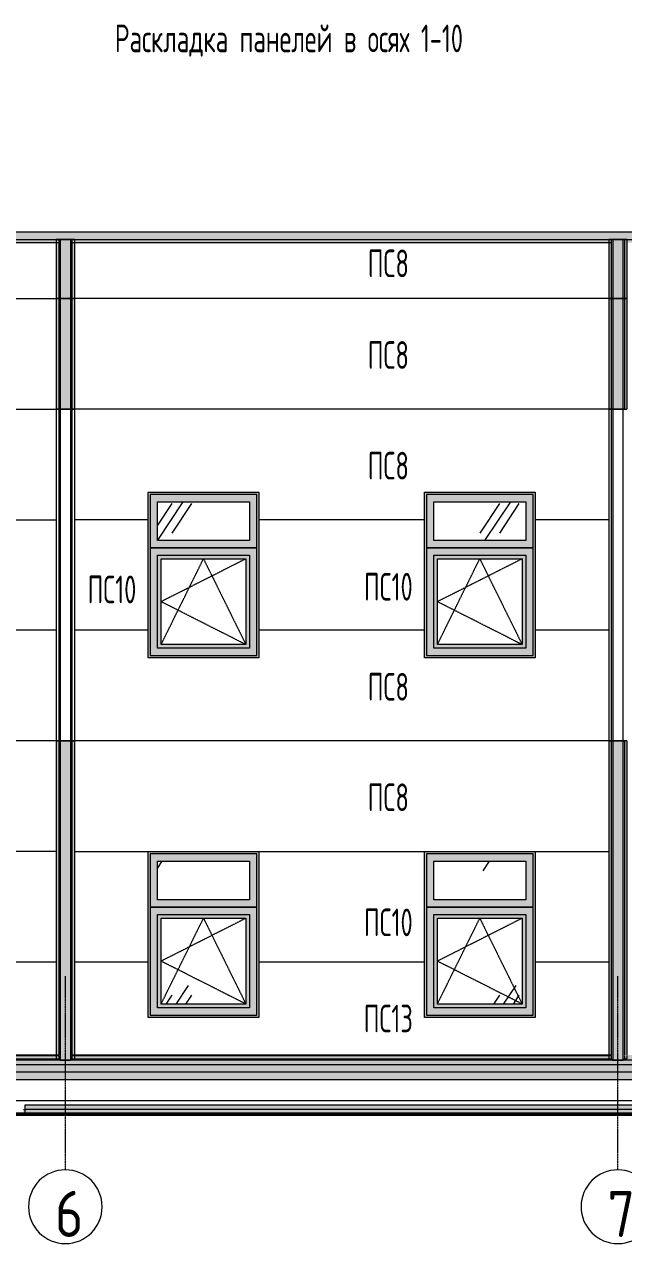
# Model space of a CAD drawing. Header units: millimetres. Extents: x -506865 to 151167, y -255180 to 83543.
# Drawn here: x 20555 to 27062, y -1554 to 11674 of the extents above; entities that cross this region are included whole.
import ezdxf

# ---------------------------------------------------------------- set-up
doc = ezdxf.new("R2010")
doc.units = ezdxf.units.MM
doc.linetypes.add('_ШПТ__20_т__2_5__Линия сетки', pattern=[25, 20, -2.5, 0, -2.5])
doc.linetypes.add('_ШТР__2__1_', pattern=[3, 2, -1])
for name, color, linetype, lineweight, true_color in [('Каркас_Импост', 7, 'Continuous', 9, 0x0080c0), ('Линии', 7, 'Continuous', 9, 0x00a600), ('Монтажный зазор', 7, 'Continuous', 9, 0x808040), ('Окна', 7, 'Continuous', 9, 0x0080c0), ('Открывание', 7, '_ШТР__2__1_', 9, 0x373737), ('Фундамент несущей конструкции', 7, 'Continuous', 18, 0x400080)]:
    doc.layers.add(name, color=color, linetype=linetype, lineweight=lineweight, true_color=true_color)
for name, color, linetype, lineweight in [('Обобщенные модели', 7, 'Continuous', 18), ('Оси', 7, 'Continuous', 9), ('Перекрытия', 7, 'Continuous', 18), ('Текстовые примечания', 7, 'Continuous', 9)]:
    doc.layers.add(name, color=color, linetype=linetype, lineweight=lineweight)
doc.styles.add('_PP_Text Style', font='cs_gost2304.shx', dxfattribs={"width": 0.8})
doc.styles.add('GOST Common', font='', dxfattribs={"width": 0.9, "height": 350})
doc.styles.get('GOST Common').set_extended_font_data('GOST Common')
pattern_1 = [(236.31, (995.8, 1244.6), (-1777.996, -3556.002), [641.07, -5769.6]), (236.31, (1031.34, 1137.9), (-1777.996, -3556.002), [384.64, -6026.03]), (236.31, (818, 1137.9), (-1777.996, -3556.002), [384.64, -6026.03])]

# ---------------------------------------------------------------- blocks, each defined once
blk = doc.blocks.new('102_Окно_1Створка_Ф_ГОСТ23166-99 - 1160х1750_1170_h-1445331-_О__Ф__1-10__Южный')
at = {"layer": 'Каркас_Импост', "true_color": 0xf7fbf5}
h = blk.add_hatch(color=7, dxfattribs=at)
h.paths.add_polyline_path([(22960, 5995), (23080, 5995), (23080, 6575), (21920, 6575), (21920, 5995), (22531, 5995)], flags=0)
h.paths.add_polyline_path([(22000, 6075), (22000, 6495), (23000, 6495), (23000, 6075), (22040, 6075)], flags=0)
h = blk.add_hatch(color=7, dxfattribs=at)
h.paths.add_polyline_path([(22531, 4825), (23080, 4825), (23080, 5995), (21920, 5995), (21920, 4825), (22040, 4825)], flags=0)
h.paths.add_polyline_path([(22531, 4905), (22000, 4905), (22000, 5915), (23000, 5915), (23000, 4905), (22808, 4905)], flags=0)
h = blk.add_hatch(color=7, dxfattribs=at)
h.paths.add_polyline_path([(22000, 4905), (23000, 4905), (23000, 5915), (22000, 5915), (22000, 5100)], flags=0)
h.paths.add_polyline_path([(22040, 4945), (22040, 5875), (22960, 5875), (22960, 4945), (22531, 4945)], flags=0)
at = {"layer": 'Монтажный зазор', "true_color": 0x7f7f7f}
h = blk.add_hatch(color=8, dxfattribs=at)
h.paths.add_polyline_path([(22531, 4800), (23100, 4800), (23100, 6600), (21900, 6600), (21900, 4800), (22040, 4800)], flags=0)
h.paths.add_polyline_path([(22531, 4825), (21920, 4825), (21920, 6575), (23080, 6575), (23080, 4825), (22688, 4825)], flags=0)
at = {"layer": 'Монтажный зазор'}
h = blk.add_hatch(dxfattribs=at)
h.set_pattern_fill('FP_1', style=0, pattern_type=2)
h.set_pattern_definition(pattern_1)
h.paths.add_polyline_path([(22960, 6075), (23000, 6075), (23000, 6495), (22000, 6495), (22000, 6075), (22531, 6075)], flags=0)
at = {"layer": 'Каркас_Импост', "color": 7}
for p, q in [((21920, 6575), (21920, 5995)), ((23080, 6575), (21920, 6575)), ((22000, 6495), (23000, 6495)), ((22000, 6075), (22000, 6495)), ((23000, 6495), (23000, 6075)), ((23080, 5995), (23080, 6575)), ((21920, 5995), (23080, 5995)), ((21920, 5995), (21920, 4825)), ((23080, 5995), (21920, 5995)), ((23000, 6075), (22000, 6075)), ((23080, 4825), (23080, 5995)), ((22000, 5915), (23000, 5915)), ((22000, 4905), (22000, 5915)), ((22040, 5875), (22960, 5875)), ((22040, 4945), (22040, 5875)), ((22960, 5875), (22960, 4945)), ((23000, 5915), (23000, 4905)), ((23000, 4905), (22000, 4905)), ((22960, 4945), (22040, 4945)), ((21920, 4825), (23080, 4825))]:
    blk.add_line(p, q, dxfattribs=at)
at = {"layer": 'Открывание', "color": 7}
for p, q in [((22040, 4945), (22500, 5875)), ((22960, 5875), (22040, 5410)), ((22500, 5875), (22960, 4945)), ((22960, 4945), (22040, 5410))]:
    blk.add_line(p, q, dxfattribs=at)
blk = doc.blocks.new('102_Окно_1Створка_Ф_ГОСТ23166-99 - 1160х1750_1170_h-V2-_О__Ф__1-10__Южный')
at = {"layer": 'Каркас_Импост', "true_color": 0xf7fbf5}
h = blk.add_hatch(color=7, dxfattribs=at)
h.paths.add_polyline_path([(25040, 5995), (26080, 5995), (26080, 6575), (24920, 6575), (24920, 5995), (25000, 5995)], flags=0)
h.paths.add_polyline_path([(25000, 6075), (25000, 6495), (26000, 6495), (26000, 6075), (25040, 6075)], flags=0)
h = blk.add_hatch(color=7, dxfattribs=at)
h.paths.add_polyline_path([(25115, 4825), (26080, 4825), (26080, 5995), (24920, 5995), (24920, 4825), (25040, 4825)], flags=0)
h.paths.add_polyline_path([(26000, 4905), (25000, 4905), (25000, 5915), (26000, 5915), (26000, 5100)], flags=0)
h = blk.add_hatch(color=7, dxfattribs=at)
h.paths.add_polyline_path([(25000, 4905), (26000, 4905), (26000, 5915), (25000, 5915), (25000, 5137)], flags=0)
h.paths.add_polyline_path([(25875, 4945), (25040, 4945), (25040, 5875), (25960, 5875), (25960, 4945)], flags=0)
at = {"layer": 'Монтажный зазор', "true_color": 0x7f7f7f}
h = blk.add_hatch(color=8, dxfattribs=at)
h.paths.add_polyline_path([(24900, 4800), (26100, 4800), (26100, 6600), (24900, 6600), (24900, 4825)], flags=0)
h.paths.add_polyline_path([(24925, 4825), (24920, 4825), (24920, 6575), (26080, 6575), (26080, 4825), (24970, 4825)], flags=0)
at = {"layer": 'Монтажный зазор'}
h = blk.add_hatch(dxfattribs=at)
h.set_pattern_fill('FP_1', style=0, pattern_type=2)
h.set_pattern_definition(pattern_1)
h.paths.add_polyline_path([(25000, 6075), (26000, 6075), (26000, 6495), (25000, 6495), (25000, 6300)], flags=0)
at = {"layer": 'Каркас_Импост', "color": 7}
for p, q in [((24920, 6575), (24920, 5995)), ((26080, 6575), (24920, 6575)), ((25000, 6495), (26000, 6495)), ((25000, 6075), (25000, 6495)), ((26000, 6495), (26000, 6075)), ((26080, 5995), (26080, 6575)), ((24920, 5995), (26080, 5995)), ((24920, 5995), (24920, 4825)), ((26080, 5995), (24920, 5995)), ((26000, 6075), (25000, 6075)), ((26080, 4825), (26080, 5995)), ((25000, 5915), (26000, 5915)), ((25000, 4905), (25000, 5915)), ((25040, 5875), (25960, 5875)), ((25040, 4945), (25040, 5875)), ((25960, 5875), (25960, 4945)), ((26000, 5915), (26000, 4905)), ((26000, 4905), (25000, 4905)), ((25960, 4945), (25040, 4945)), ((24920, 4825), (26080, 4825))]:
    blk.add_line(p, q, dxfattribs=at)
at = {"layer": 'Открывание', "color": 7}
for p, q in [((25040, 4945), (25500, 5875)), ((25960, 5875), (25040, 5410)), ((25500, 5875), (25960, 4945)), ((25960, 4945), (25040, 5410))]:
    blk.add_line(p, q, dxfattribs=at)
blk = doc.blocks.new('102_Окно_1Створка_Ф_ГОСТ23166-99 - 1160х1750_1170_h-V7-_О__Ф__1-10__Южный')
at = {"layer": 'Каркас_Импост', "true_color": 0xf7fbf5}
h = blk.add_hatch(color=7, dxfattribs=at)
h.paths.add_polyline_path([(22960, 2095), (23080, 2095), (23080, 2675), (21920, 2675), (21920, 2095), (22531, 2095)], flags=0)
h.paths.add_polyline_path([(22040, 2175), (22000, 2175), (22000, 2595), (23000, 2595), (23000, 2175), (22531, 2175)], flags=0)
h = blk.add_hatch(color=7, dxfattribs=at)
h.paths.add_polyline_path([(22000, 925), (23080, 925), (23080, 2095), (21920, 2095), (21920, 925), (21970, 925)], flags=0)
h.paths.add_polyline_path([(22000, 1005), (22000, 2015), (23000, 2015), (23000, 1005), (22040, 1005)], flags=0)
h = blk.add_hatch(color=7, dxfattribs=at)
h.paths.add_polyline_path([(22000, 1005), (23000, 1005), (23000, 2015), (22000, 2015), (22000, 1222)], flags=0)
h.paths.add_polyline_path([(22531, 1045), (22040, 1045), (22040, 1975), (22960, 1975), (22960, 1045)], flags=0)
at = {"layer": 'Монтажный зазор', "true_color": 0x7f7f7f}
h = blk.add_hatch(color=8, dxfattribs=at)
h.paths.add_polyline_path([(23100, 900), (23100, 2700), (21900, 2700), (21900, 900), (23080, 900)], flags=0)
h.paths.add_polyline_path([(23000, 925), (21920, 925), (21920, 2675), (23080, 2675), (23080, 925), (23030, 925)], flags=0)
at = {"layer": 'Монтажный зазор'}
h = blk.add_hatch(dxfattribs=at)
h.set_pattern_fill('FP_1', style=0, pattern_type=2)
h.set_pattern_definition(pattern_1)
h.paths.add_polyline_path([(23000, 2175), (23000, 2595), (22000, 2595), (22000, 2175), (22960, 2175)], flags=0)
at = {"layer": 'Открывание', "linetype": 'Continuous'}
h = blk.add_hatch(dxfattribs=at)
h.set_pattern_fill('FP_1', style=0, pattern_type=2)
h.set_pattern_definition(pattern_1)
h.paths.add_polyline_path([(22531, 1045), (22960, 1045), (22960, 1975), (22040, 1975), (22040, 1045)], flags=0)
at = {"layer": 'Каркас_Импост', "color": 7}
for p, q in [((21920, 2675), (21920, 2095)), ((23080, 2675), (21920, 2675)), ((23080, 2095), (23080, 2675)), ((22000, 2595), (23000, 2595)), ((22000, 2175), (22000, 2595)), ((23000, 2595), (23000, 2175)), ((23000, 2175), (22000, 2175)), ((21920, 2095), (23080, 2095)), ((21920, 2095), (21920, 925)), ((23080, 2095), (21920, 2095)), ((22000, 2015), (23000, 2015)), ((22000, 1005), (22000, 2015)), ((23000, 2015), (23000, 1005)), ((23080, 925), (23080, 2095)), ((22040, 1975), (22960, 1975)), ((22040, 1045), (22040, 1975)), ((22960, 1975), (22960, 1045)), ((23000, 1005), (22000, 1005)), ((22960, 1045), (22040, 1045)), ((21920, 925), (23080, 925))]:
    blk.add_line(p, q, dxfattribs=at)
at = {"layer": 'Открывание', "color": 7}
for p, q in [((22040, 1045), (22500, 1975)), ((22960, 1975), (22040, 1510)), ((22500, 1975), (22960, 1045)), ((22960, 1045), (22040, 1510))]:
    blk.add_line(p, q, dxfattribs=at)
blk = doc.blocks.new('102_Окно_1Створка_Ф_ГОСТ23166-99 - 1160х1750_1170_h-V8-_О__Ф__1-10__Южный')
at = {"layer": 'Каркас_Импост', "true_color": 0xf7fbf5}
h = blk.add_hatch(color=7, dxfattribs=at)
h.paths.add_polyline_path([(25960, 2095), (26080, 2095), (26080, 2675), (24920, 2675), (24920, 2095), (25115, 2095)], flags=0)
h.paths.add_polyline_path([(25040, 2175), (25000, 2175), (25000, 2595), (26000, 2595), (26000, 2175), (25115, 2175)], flags=0)
h = blk.add_hatch(color=7, dxfattribs=at)
h.paths.add_polyline_path([(25960, 925), (26080, 925), (26080, 2095), (24920, 2095), (24920, 925), (25115, 925)], flags=0)
h.paths.add_polyline_path([(25115, 1005), (25000, 1005), (25000, 2015), (26000, 2015), (26000, 1005), (25862, 1005)], flags=0)
h = blk.add_hatch(color=7, dxfattribs=at)
h.paths.add_polyline_path([(25460, 1005), (26000, 1005), (26000, 2015), (25000, 2015), (25000, 1005), (25115, 1005)], flags=0)
h.paths.add_polyline_path([(25798, 1045), (25040, 1045), (25040, 1975), (25960, 1975), (25960, 1045)], flags=0)
at = {"layer": 'Монтажный зазор', "true_color": 0x7f7f7f}
h = blk.add_hatch(color=8, dxfattribs=at)
h.paths.add_polyline_path([(24900, 900), (26100, 900), (26100, 2700), (24900, 2700), (24900, 925)], flags=0)
h.paths.add_polyline_path([(26000, 925), (24920, 925), (24920, 2675), (26080, 2675), (26080, 925), (26030, 925)], flags=0)
at = {"layer": 'Монтажный зазор'}
h = blk.add_hatch(dxfattribs=at)
h.set_pattern_fill('FP_1', style=0, pattern_type=2)
h.set_pattern_definition(pattern_1)
h.paths.add_polyline_path([(25115, 2175), (26000, 2175), (26000, 2595), (25000, 2595), (25000, 2175), (25040, 2175)], flags=0)
at = {"layer": 'Открывание', "linetype": 'Continuous'}
h = blk.add_hatch(dxfattribs=at)
h.set_pattern_fill('FP_1', style=0, pattern_type=2)
h.set_pattern_definition(pattern_1)
h.paths.add_polyline_path([(25115, 1045), (25960, 1045), (25960, 1975), (25040, 1975), (25040, 1045)], flags=0)
at = {"layer": 'Каркас_Импост', "color": 7}
for p, q in [((24920, 2675), (24920, 2095)), ((26080, 2675), (24920, 2675)), ((26080, 2095), (26080, 2675)), ((25000, 2595), (26000, 2595)), ((25000, 2175), (25000, 2595)), ((26000, 2595), (26000, 2175)), ((26000, 2175), (25000, 2175)), ((24920, 2095), (26080, 2095)), ((24920, 2095), (24920, 925)), ((26080, 2095), (24920, 2095)), ((25000, 2015), (26000, 2015)), ((25000, 1005), (25000, 2015)), ((26000, 2015), (26000, 1005)), ((26080, 925), (26080, 2095)), ((25040, 1975), (25960, 1975)), ((25040, 1045), (25040, 1975)), ((25960, 1975), (25960, 1045)), ((26000, 1005), (25000, 1005)), ((25960, 1045), (25040, 1045)), ((24920, 925), (26080, 925))]:
    blk.add_line(p, q, dxfattribs=at)
at = {"layer": 'Открывание', "color": 7}
for p, q in [((25040, 1045), (25500, 1975)), ((25960, 1975), (25040, 1510)), ((25500, 1975), (25960, 1045)), ((25960, 1045), (25040, 1510))]:
    blk.add_line(p, q, dxfattribs=at)
blk = doc.blocks.new('190_ФЭ_Цоколь_Типовой - ФЭ-Ц1_140х80-1285859-_О__Ф__1-10__Южный')
at = {"layer": 'Обобщенные модели', "true_color": 0x9ea0a1}
h = blk.add_hatch(color=253, dxfattribs=at)
h.paths.add_polyline_path([(32866, 482), (32928, 482), (32931, 491), (27069, 491), (27072, 482), (32720, 482)], flags=0)
h.paths.add_polyline_path([(20010, 482), (20928, 482), (20931, 491), (20000, 491), (20000, 482)], flags=0)
h.paths.add_polyline_path([(45048, 482), (45048, 482), (45051, 491), (39069, 491), (39072, 482), (44493, 482)], flags=0)
h.paths.add_polyline_path([(21072, 482), (26928, 482), (26931, 491), (21069, 491), (21072, 482)], flags=0)
h.paths.add_polyline_path([(38928, 482), (38928, 482), (38931, 491), (33069, 491), (33072, 482), (38876, 482)], flags=0)
h = blk.add_hatch(color=253, dxfattribs=at)
h.paths.add_polyline_path([(20000, 452), (20928, 452), (20928, 482), (20000, 482)], flags=0)
h.paths.add_polyline_path([(45048, 452), (45048, 482), (39072, 482), (39072, 452), (44493, 452)], flags=0)
h.paths.add_polyline_path([(21235, 452), (26928, 452), (26928, 482), (21072, 482), (21072, 452), (21124, 452)], flags=0)
h.paths.add_polyline_path([(38928, 452), (38928, 452), (38928, 482), (33072, 482), (33072, 452), (38928, 452)], flags=0)
h.paths.add_polyline_path([(27235, 452), (32928, 452), (32928, 482), (27072, 482), (27072, 452), (27124, 452)], flags=0)
for points in [[(45125, 435), (45065, 435), (45048, 452), (39072, 452), (39055, 435), (38945, 435), (38928, 452), (33072, 452), (33055, 435), (32945, 435), (32928, 452), (27072, 452), (27055, 435), (26945, 435), (26928, 452), (21072, 452), (21055, 435), (20945, 435), (20928, 452), (20000, 452), (20000, 435), (45065, 435)], [(20000, 385), (45295, 385), (45295, 435), (20000, 435)], [(33010, 305), (45433, 305), (45294, 385), (20000, 385), (20000, 305), (32990, 305)], [(45125, 225), (45433, 225), (45433, 305), (20000, 305), (20000, 225), (44493, 225)]]:
    blk.add_hatch(color=253, dxfattribs=at).paths.add_polyline_path(points, flags=0)
at = {"layer": 'Линии', "color": 7, "lineweight": 18}
for p, q in [((20902, 492), (20000, 492)), ((26902, 492), (21098, 492)), ((20000, 225), (45433, 225))]:
    blk.add_line(p, q, dxfattribs=at)
at = {"layer": 'Обобщенные модели'}
for p, q in [((20931, 491), (20000, 491)), ((20928, 482), (20000, 482)), ((20000, 452), (20928, 452)), ((45295, 435), (20000, 435)), ((26931, 491), (21069, 491)), ((26928, 482), (21072, 482)), ((21072, 452), (26928, 452)), ((45295, 385), (20000, 385)), ((45433, 305), (20000, 305))]:
    blk.add_line(p, q, dxfattribs=at)
blk = doc.blocks.new('190_ФЭ_Стена_Стык вертикальный - ФЭ-C1_110-1292203-_О__Ф__1-10__Южный')
at = {"layer": 'Обобщенные модели', "true_color": 0xcfd0cf}
for points in [[(20928, 492), (20928, 3900), (20902, 3900), (20902, 492)], [(20945, 435), (20945, 3900), (20928, 3900), (20928, 492), (20931, 491), (20928, 482), (20928, 452), (20941, 439)], [(20990, 435), (21055, 435), (21055, 3900), (20945, 3900), (20945, 435)], [(21055, 435), (21072, 452), (21072, 482), (21069, 491), (21072, 492), (21072, 3900), (21055, 3900), (21055, 439)], [(21098, 492), (21098, 3900), (21072, 3900), (21072, 492)]]:
    blk.add_hatch(color=254, dxfattribs=at).paths.add_polyline_path(points, flags=0)
at = {"layer": 'Линии', "color": 7, "lineweight": 18}
for p, q in [((20928, 3900), (20902, 3900)), ((20902, 3900), (20902, 491)), ((20945, 3900), (20928, 3900)), ((21055, 3900), (20945, 3900)), ((21072, 3900), (21055, 3900)), ((21098, 3900), (21072, 3900)), ((21098, 3900), (21098, 491)), ((20902, 482), (20902, 452)), ((20902, 452), (20928, 452)), ((20928, 452), (20945, 435)), ((20945, 435), (21055, 435)), ((21055, 435), (21072, 452)), ((21072, 452), (21098, 452)), ((21098, 482), (21098, 452))]:
    blk.add_line(p, q, dxfattribs=at)
at = {"layer": 'Обобщенные модели'}
for p, q in [((20928, 3900), (20928, 491)), ((20945, 3900), (20945, 435)), ((21055, 3900), (21055, 435)), ((21072, 3900), (21072, 491)), ((20928, 482), (20928, 452)), ((21072, 482), (21072, 452))]:
    blk.add_line(p, q, dxfattribs=at)
blk = doc.blocks.new('190_ФЭ_Стена_Стык вертикальный - ФЭ-C1_110-1291943-_О__Ф__1-10__Южный')
at = {"layer": 'Обобщенные модели', "true_color": 0xcfd0cf}
for points in [[(20928, 7500), (20928, 8700), (20902, 8700), (20903, 7500), (20912, 7500)], [(20945, 7500), (20945, 8700), (20928, 8700), (20928, 7500)], [(21055, 7500), (21055, 8700), (20945, 8700), (20945, 7500), (21010, 7500)], [(21055, 7500), (21072, 7500), (21072, 8700), (21055, 8700), (21055, 7877)], [(21098, 7500), (21098, 8700), (21072, 8700), (21072, 7500), (21097, 7500)]]:
    blk.add_hatch(color=254, dxfattribs=at).paths.add_polyline_path(points, flags=0)
at = {"layer": 'Линии', "color": 7, "lineweight": 18}
for p, q in [((20928, 8700), (20902, 8700)), ((20902, 8700), (20902, 7500)), ((20945, 8700), (20928, 8700)), ((21055, 8700), (20945, 8700)), ((21072, 8700), (21055, 8700)), ((21098, 8700), (21072, 8700)), ((21098, 8700), (21098, 7500)), ((20902, 7500), (20928, 7500)), ((20928, 7500), (20945, 7500)), ((20945, 7500), (21055, 7500)), ((21055, 7500), (21072, 7500)), ((21072, 7500), (21098, 7500))]:
    blk.add_line(p, q, dxfattribs=at)
at = {"layer": 'Обобщенные модели'}
for p, q in [((20928, 8700), (20928, 7500)), ((20945, 8700), (20945, 7500)), ((21055, 8700), (21055, 7500)), ((21072, 8700), (21072, 7500))]:
    blk.add_line(p, q, dxfattribs=at)
blk = doc.blocks.new('190_ФЭ_Стена_Стык вертикальный - ФЭ-C1_110-1306445-_О__Ф__1-10__Южный')
at = {"layer": 'Обобщенные модели', "true_color": 0xcfd0cf}
for points in [[(20928, 8700), (20928, 9307), (20902, 9307), (20902, 8700)], [(20945, 8700), (20945, 9340), (20928, 9340), (20928, 8700)], [(20990, 8700), (21055, 8700), (21055, 9340), (20945, 9340), (20945, 8700)], [(21055, 8700), (21072, 8700), (21072, 9340), (21055, 9340), (21055, 8760)], [(21098, 8700), (21098, 9307), (21072, 9307), (21072, 8700)]]:
    blk.add_hatch(color=254, dxfattribs=at).paths.add_polyline_path(points, flags=0)
at = {"layer": 'Линии', "color": 7, "lineweight": 18}
for p, q in [((20928, 9340), (20902, 9340)), ((20902, 9340), (20902, 8700)), ((20945, 9340), (20928, 9340)), ((21055, 9340), (20945, 9340)), ((21072, 9340), (21055, 9340)), ((21098, 9340), (21072, 9340)), ((21098, 9340), (21098, 8700)), ((20902, 8700), (20928, 8700)), ((20928, 8700), (20945, 8700)), ((20945, 8700), (21055, 8700)), ((21055, 8700), (21072, 8700)), ((21072, 8700), (21098, 8700))]:
    blk.add_line(p, q, dxfattribs=at)
at = {"layer": 'Обобщенные модели'}
for p, q in [((20928, 9340), (20928, 8700)), ((20945, 9340), (20945, 8700)), ((21055, 9340), (21055, 8700)), ((21072, 9340), (21072, 8700))]:
    blk.add_line(p, q, dxfattribs=at)
blk = doc.blocks.new('190_ФЭ_Парапет_Сэндвич - ФЭ-К1_150-1300843-_О__Ф__1-10__Южный')
at = {"layer": 'Обобщенные модели', "true_color": 0xcfd0cf}
for points in [[(45139, 9340), (45295, 9340), (45295, 9420), (14705, 9420), (14705, 9340), (45125, 9340)], [(32866, 9307), (32928, 9307), (32928, 9340), (33072, 9340), (33072, 9307), (38928, 9307), (38928, 9340), (39072, 9340), (39072, 9307), (45048, 9307), (45048, 9340), (15072, 9340), (15072, 9307), (20928, 9307), (20928, 9340), (21072, 9340), (21072, 9307), (26928, 9307), (26928, 9340), (27072, 9340), (27072, 9307), (27698, 9307)]]:
    blk.add_hatch(color=254, dxfattribs=at).paths.add_polyline_path(points, flags=0)
at = {"layer": 'Линии', "color": 7, "lineweight": 18}
for p, q in [((45295, 9420), (14705, 9420)), ((14705, 9340), (45295, 9340)), ((15072, 9307), (20928, 9307)), ((21072, 9307), (26928, 9307))]:
    blk.add_line(p, q, dxfattribs=at)
blk = doc.blocks.new('Ось сетки - Круг_Ø8 мм-6577-_О__Ф__1-10__Южный')
at = {"layer": 'Оси', "lineweight": 20}
for start, end in [(360, 180), (180, 360)]:
    blk.add_arc((0, -1900), 400, start, end, dxfattribs=at)

msp = doc.modelspace()

# ---------------------------------------------------------------- hatches: boundary and pattern name
at = {"layer": 'Перекрытия', "true_color": 0xb9d0cb}
for points in [[(46395, -100), (45395, -50), (20565, -50), (20565, -100), (45785, -100)], [(46395, -150), (46395, -100), (20565, -100), (20565, -150), (45785, -150)]]:
    msp.add_hatch(color=9, dxfattribs=at).paths.add_polyline_path(points, flags=0)
at = {"layer": 'Фундамент несущей конструкции', "true_color": 0xbabfc5}
h = msp.add_hatch(color=9, dxfattribs=at)
h.paths.add_polyline_path([(9320, -150), (9320, -100), (9300, -100), (9300, -150)], flags=0)
h.paths.add_polyline_path([(20565, -150), (20565, -100), (20545, -100), (20545, -150)], flags=0)
h.paths.add_polyline_path([(950, -150), (950, -100), (930, -100), (930, -150)], flags=0)
h.paths.add_polyline_path([(18145, -150), (18145, -100), (18125, -100), (18125, -150)], flags=0)
h.paths.add_polyline_path([(4550, -150), (4570, -150), (4570, -100), (4550, -100)], flags=0)
h.paths.add_polyline_path([(14070, -150), (14070, -100), (14050, -100), (14050, -150)], flags=0)
h.paths.add_polyline_path([(5680, -150), (5700, -150), (5700, -100), (5680, -100)], flags=0)
h.paths.add_polyline_path([(10450, -150), (10450, -100), (10430, -100), (10430, -150)], flags=0)

# ---------------------------------------------------------------- linework, layer by layer
at = {"layer": 'Линии', "color": 7, "lineweight": 18}
for p, q in [((15098, 8700), (20902, 8700)), ((26902, 8700), (21098, 8700)), ((15098, 7500), (20902, 7500)), ((20928, 7500), (20902, 7500)), ((20902, 7500), (20902, 3900)), ((20945, 7500), (20928, 7500)), ((21055, 7500), (20945, 7500)), ((21072, 7500), (21055, 7500)), ((21098, 7500), (21072, 7500)), ((26902, 7500), (21098, 7500)), ((21098, 7500), (21098, 3900)), ((26928, 7500), (26902, 7500)), ((26902, 7500), (26902, 3900)), ((26945, 7500), (26928, 7500)), ((27055, 7500), (26945, 7500)), ((27072, 7500), (27055, 7500)), ((21900, 4800), (21900, 6600)), ((21900, 6600), (23100, 6600)), ((23100, 6600), (23100, 4800)), ((24900, 4800), (24900, 6600)), ((24900, 6600), (26100, 6600)), ((26100, 6600), (26100, 4800)), ((19945, 6300), (20902, 6300)), ((21900, 6300), (21098, 6300)), ((24900, 6300), (23100, 6300)), ((26902, 6300), (26100, 6300)), ((20902, 5100), (19945, 5100)), ((21900, 5100), (21098, 5100)), ((24900, 5100), (23100, 5100)), ((26902, 5100), (26100, 5100)), ((23100, 4800), (21900, 4800)), ((26100, 4800), (24900, 4800)), ((20902, 3900), (16995, 3900)), ((20902, 3900), (20928, 3900)), ((20928, 3900), (20945, 3900)), ((20945, 3900), (21055, 3900)), ((21055, 3900), (21072, 3900)), ((21072, 3900), (21098, 3900)), ((26902, 3900), (21098, 3900)), ((26902, 3900), (26928, 3900)), ((26928, 3900), (26945, 3900)), ((26945, 3900), (27055, 3900)), ((27055, 3900), (27072, 3900)), ((20902, 2700), (20395, 2700)), ((21098, 2700), (26902, 2700)), ((21900, 900), (21900, 2700)), ((23100, 2700), (23100, 900)), ((24900, 900), (24900, 2700)), ((26100, 2700), (26100, 900)), ((20902, 1500), (20000, 1500)), ((21900, 1500), (21098, 1500)), ((24900, 1500), (23100, 1500)), ((26902, 1500), (26100, 1500)), ((23100, 900), (21900, 900)), ((26100, 900), (24900, 900)), ((20000, 0), (45415, 0)), ((20545, -100), (20565, -100)), ((20565, -50), (45395, -50)), ((20565, -150), (20565, -50))]:
    msp.add_line(p, q, dxfattribs=at)
at = {"layer": 'Линии', "color": 7, "lineweight": 50}
msp.add_line((46689, -150), (-2675, -150), dxfattribs=at)
at = {"layer": 'Обобщенные модели'}
for p, q in [((20928, 7500), (20928, 3900)), ((20945, 7500), (20945, 3900)), ((21055, 7500), (21055, 3900)), ((21072, 7500), (21072, 3900)), ((26928, 7500), (26928, 3900)), ((26945, 7500), (26945, 3900)), ((27055, 7500), (27055, 3900))]:
    msp.add_line(p, q, dxfattribs=at)
at = {"layer": 'Оси', "linetype": '_ШПТ__20_т__2_5__Линия сетки'}
for p, q in [((21000, -754), (21000, 1346)), ((21000, -754), (21000, 1346)), ((27000, -754), (27000, 1346)), ((27000, -754), (27000, 1346))]:
    msp.add_line(p, q, dxfattribs=at)
at = {"layer": 'Перекрытия'}
msp.add_line((46395, -100), (20565, -100), dxfattribs=at)

# ---------------------------------------------------------------- block references
at = {"layer": 'Обобщенные модели'}
for name, p in [('190_ФЭ_Парапет_Сэндвич - ФЭ-К1_150-1300843-_О__Ф__1-10__Южный', (0, 0)), ('190_ФЭ_Стена_Стык вертикальный - ФЭ-C1_110-1306445-_О__Ф__1-10__Южный', (0, 0)), ('190_ФЭ_Стена_Стык вертикальный - ФЭ-C1_110-1306445-_О__Ф__1-10__Южный', (6000, 0)), ('190_ФЭ_Стена_Стык вертикальный - ФЭ-C1_110-1291943-_О__Ф__1-10__Южный', (0, 0)), ('190_ФЭ_Стена_Стык вертикальный - ФЭ-C1_110-1291943-_О__Ф__1-10__Южный', (6000, 0)), ('190_ФЭ_Стена_Стык вертикальный - ФЭ-C1_110-1292203-_О__Ф__1-10__Южный', (0, 0)), ('190_ФЭ_Стена_Стык вертикальный - ФЭ-C1_110-1292203-_О__Ф__1-10__Южный', (6000, 0)), ('190_ФЭ_Цоколь_Типовой - ФЭ-Ц1_140х80-1285859-_О__Ф__1-10__Южный', (0, 0))]:
    msp.add_blockref(name, p, dxfattribs=at)
at = {"layer": 'Окна', "color": 7}
for name in ['102_Окно_1Створка_Ф_ГОСТ23166-99 - 1160х1750_1170_h-1445331-_О__Ф__1-10__Южный', '102_Окно_1Створка_Ф_ГОСТ23166-99 - 1160х1750_1170_h-V2-_О__Ф__1-10__Южный', '102_Окно_1Створка_Ф_ГОСТ23166-99 - 1160х1750_1170_h-V7-_О__Ф__1-10__Южный', '102_Окно_1Створка_Ф_ГОСТ23166-99 - 1160х1750_1170_h-V8-_О__Ф__1-10__Южный']:
    msp.add_blockref(name, (0, 0), dxfattribs=at)
at = {"layer": 'Оси', "lineweight": 20}
for p in [(21000, 746), (21000, 746), (27000, 746), (27000, 746)]:
    msp.add_blockref('Ось сетки - Круг_Ø8 мм-6577-_О__Ф__1-10__Южный', p, dxfattribs=at)

# ---------------------------------------------------------------- texts
at = {"layer": 'Оси', "char_height": 500, "width": 274.18, "attachment_point": 1, "style": 'GOST Common'}
for s, insert in [('\\fGOST Common|b0|i0|c204|p34|;\\W.9;6', (20886, -982)), ('\\fGOST Common|b0|i0|c204|p34|;\\W.9;6', (20886, -982)), ('\\fGOST Common|b0|i0|c204|p34|;\\W.9;7', (26886, -982)), ('\\fGOST Common|b0|i0|c204|p34|;\\W.9;7', (26886, -982))]:
    msp.add_mtext(s, dxfattribs=dict(at, insert=insert))
at = {"layer": 'Текстовые примечания', "ltscale": 75, "char_height": 300, "attachment_point": 5, "style": '_PP_Text Style'}
for s, width, gutter_width, insert in [('Раскладка панелей в осях 1-10', 6098.62, 3270, (23428, 11498)), ('ПС8', 891.75, 75, (24507, 9081)), ('ПС8', 891.75, 75, (24507, 8087)), ('ПС8', 891.75, 75, (24507, 6886)), ('ПС10', 891.75, 75, (21506, 5543)), ('ПС10', 891.75, 75, (24507, 5572)), ('ПС8', 891.75, 75, (24507, 4487)), ('ПС8', 891.75, 75, (24507, 3288)), ('ПС10', 891.75, 75, (24507, 1931)), ('ПС13', 891.75, 75, (24507, 888))]:
    msp.add_mtext_dynamic_manual_height_columns(s, width=width, gutter_width=gutter_width, heights=[1199], dxfattribs=dict(at, insert=insert))

doc.saveas('drawing.dxf')
